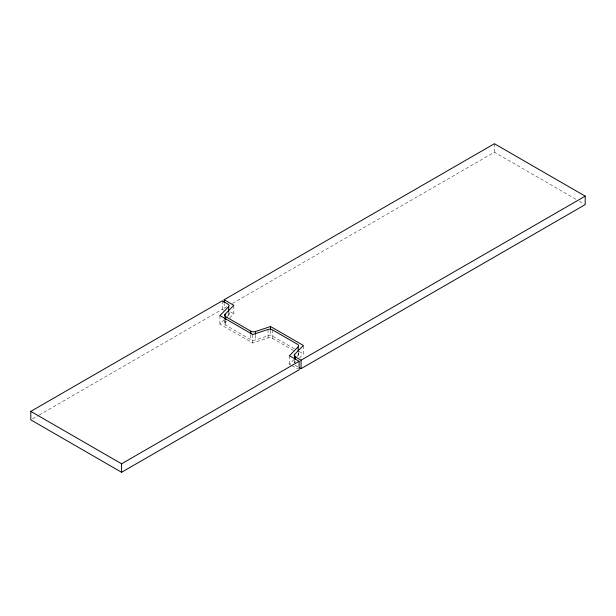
<?xml version="1.0" encoding="UTF-8"?>
<svg xmlns="http://www.w3.org/2000/svg" width="616" height="616" viewBox="0 0 616 616"><rect width="100%" height="100%" fill="white"/><g stroke="black" fill="none" stroke-linecap="round" stroke-linejoin="round"><path stroke-width="0.46" stroke-dasharray="3.08 2.31" d="M293.509 350.481L272.341 338.261A3.565 2.056 0 0 0 268.045 337.93L252.76 343.012L219.927 324.055L224.609 319.265M227.289 316.532L228.628 315.169L228.628 312.343M294.34 348.733L270.532 334.981L255.448 340.001A3.865 2.233 0 0 1 250.789 339.647L225.718 325.171A3.596 2.071 0 0 1 225.133 322.684L226.472 321.313M229.814 317.895L233.834 313.79L233.834 305.32M291.075 365.134L289.466 364.202L294.148 359.421M296.827 356.687L298.167 355.317L298.167 352.491M296.011 361.461L294.671 362.832L294.671 360.006M299.361 358.042L303.372 353.946L303.372 345.468M32.463 418.903L38.292 415.538M39.124 415.053L222.245 309.332L223.901 310.287M226.665 306.776L224.17 308.216L224.17 303.511M232.486 303.418L494.409 152.198L576.037 199.322M579.371 201.247L584.368 204.135M230.615 311.935L233.834 313.79M299.268 351.574L303.372 353.946M297.744 366.751L295.264 365.319A3.596 2.071 0 0 1 295.002 365.149M291.884 365.596L297.513 368.853M494.409 143.721L494.409 152.198M298.629 352.352L298.629 354.239M294.209 360.144L294.209 362.963M289.466 355.725L289.466 364.202M272.341 329.783L272.341 338.261M270.532 330.276L270.532 334.981M268.045 329.452L268.045 337.93M255.448 335.289L255.448 340.001M252.76 334.534L252.76 343.012M250.789 334.935L250.789 339.647M229.09 312.204L229.09 314.091M225.718 321.406L225.718 325.171M225.133 319.858L225.133 322.684M224.671 319.989L224.671 323.762M222.245 300.854L222.245 309.332M219.927 315.577L219.927 324.055M228.035 312.682A3.596 2.071 0 0 1 228.628 315.169M298.067 353.176A3.596 2.071 0 0 1 298.167 355.317"/><path stroke-width="0.92" d="M298.167 346.839L289.466 355.725L299.122 361.307L299.122 369.777L121.591 472.28L30.8 419.858L30.8 411.388L222.245 300.854L228.035 304.204A3.596 2.071 0 0 1 228.628 306.691L219.927 315.577L252.76 334.534L268.045 329.452A3.565 2.056 0 0 1 272.341 329.783L297.582 344.352A3.596 2.071 0 0 1 298.167 346.839L298.167 351.551M225.133 318.911L225.133 314.206L233.834 305.32L224.17 299.738L224.17 302.564M294.671 359.066L294.671 354.354L303.372 345.468L270.532 326.511L255.448 331.524A3.865 2.233 0 0 1 250.789 331.169L225.718 316.693A3.596 2.071 0 0 1 225.133 314.206M224.17 299.738L494.409 143.721L585.2 196.142L585.2 204.612L301.055 368.668L299.399 367.706M30.8 411.388L121.591 463.802L299.122 361.307M294.671 354.354A3.596 2.071 0 0 0 295.264 356.841L301.055 360.191L585.2 196.142M301.055 360.191L301.055 368.668M295.264 356.841L295.264 359.667M270.532 326.511L270.532 329.337M255.448 331.524L255.448 334.349M250.789 331.169L250.789 333.995M228.628 306.691L228.628 311.403M225.718 316.693L225.718 319.519M121.591 463.802L121.591 472.28"/></g></svg>
